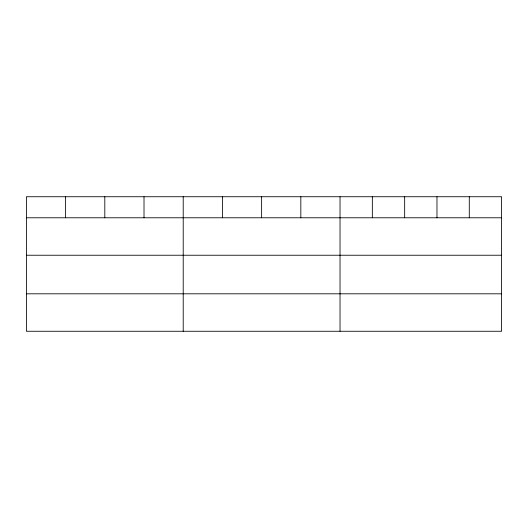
<?xml version="1.0" encoding="UTF-8"?>
<svg xmlns="http://www.w3.org/2000/svg" width="528" height="528" viewBox="0 0 528 528"><rect width="100%" height="100%" fill="white"/><g stroke="black" fill="none" stroke-linecap="round" stroke-linejoin="round"><path stroke-width="0.79" d="M501.6 255.229L501.6 196.739L26.4 196.739L26.4 331.261L501.6 331.261L501.6 255.229L26.4 255.229M26.4 217.78L501.6 217.78M26.4 293.812L501.6 293.812M469.286 196.739L469.286 217.78M436.973 196.739L436.973 217.78M404.659 196.739L404.659 217.78M372.346 196.739L372.346 217.78M340.032 196.739L340.032 331.261M300.828 196.739L300.828 217.78M261.624 196.739L261.624 217.78M222.42 196.739L222.42 217.78M183.216 196.739L183.216 331.261M144.012 196.739L144.012 217.78M104.808 196.739L104.808 217.78M65.604 196.739L65.604 217.78"/></g></svg>
